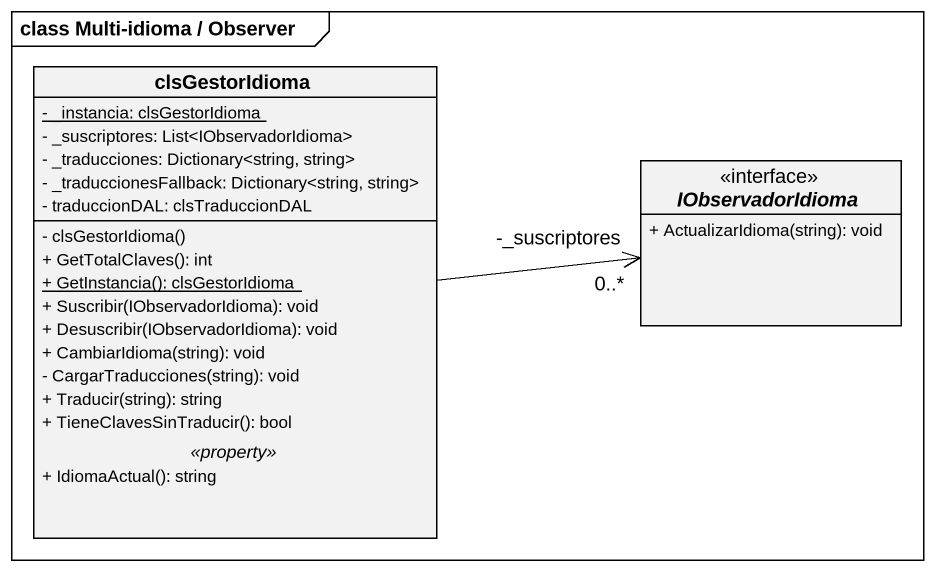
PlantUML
@startuml
mainframe class Multi-idioma / Observer
hide circle
hide empty members
skinparam classAttributeIconSize 0
class clsGestorIdioma {
  {static} - _instancia: clsGestorIdioma
  - _suscriptores: List<IObservadorIdioma>
  - _traducciones: Dictionary<string, string>
  - _traduccionesFallback: Dictionary<string, string>
  - traduccionDAL: clsTraduccionDAL
  --
  - clsGestorIdioma()
  + GetTotalClaves(): int
  {static} + GetInstancia(): clsGestorIdioma
  + Suscribir(IObservadorIdioma): void
  + Desuscribir(IObservadorIdioma): void
  + CambiarIdioma(string): void
  - CargarTraducciones(string): void
  + Traducir(string): string
  + TieneClavesSinTraducir(): bool
  .. <<property>> ..
  + IdiomaActual(): string
}
interface IObservadorIdioma {
  + ActualizarIdioma(string): void
}
clsGestorIdioma -right-> "-_suscriptores\n0..*" IObservadorIdioma
@enduml
